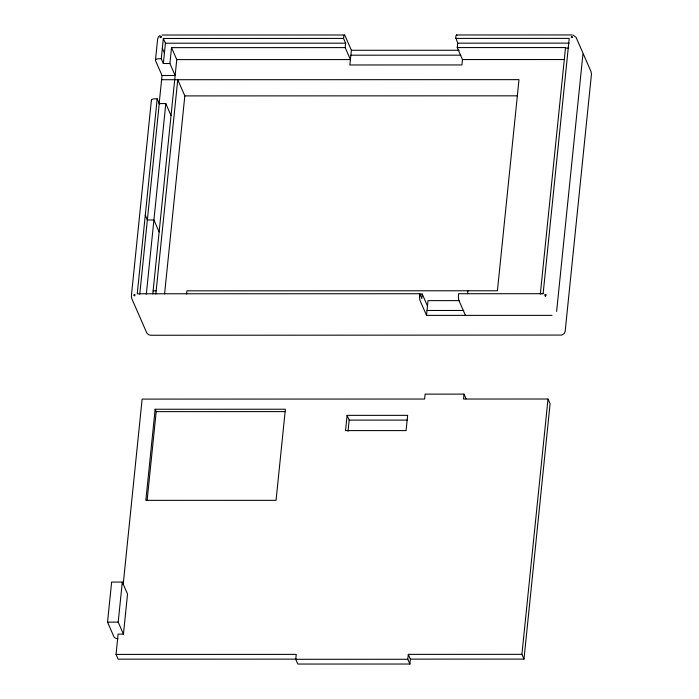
<?xml version="1.0" encoding="UTF-8"?>
<svg xmlns="http://www.w3.org/2000/svg" width="699" height="699" viewBox="0 0 699 699"><rect width="100%" height="100%" fill="white"/><g stroke="black" fill="none" stroke-linecap="round" stroke-linejoin="round"><path stroke-width="1.05" d="M551.957 315.363L426.539 315.38L428.033 300.631L459.374 300.622M159.127 103.968L162.037 75.518L155.545 60.664A4.36 1.861 5.8 0 1 158.979 58.76L161.268 58.76L163.348 63.522L169.901 63.513L175.134 75.483L162.037 75.518M151.386 100.228L131.351 296.175L131.796 298.63L146.755 332.873L148.468 334.681L150.713 335.258L561.874 335.066L564.276 333.475L565.168 331.317L591.468 74.033L591.031 71.578L576.072 37.335L573.058 35.064M155.475 60.175L157.651 38.891L158.551 36.732L160.027 35.483M151.456 100.717A4.36 1.861 5.8 0 1 154.89 98.812L157.179 98.812L137.249 293.781L419.723 293.729L421.803 298.482L422.257 294.061L420.073 294.069M161.268 58.76L163.348 38.462L343.558 38.428L345.638 43.181L345.184 47.602L350.417 59.572L349.858 64.972L461.925 64.946L462.476 59.546L457.251 47.576L457.696 43.163L455.722 37.423A4.36 0.926 90 0 1 456.954 35.396M139.765 294.235L159.258 103.574L157.179 98.812M163.348 63.522L165.427 43.216L163.348 38.462M117.974 638.807A4.36 1.861 5.8 0 1 114.016 636.972L107.532 622.127L111.622 582.075L122.299 582.075L127.533 594.063L123.443 634.115L118.105 634.115L116.034 654.421L118.114 659.174L296.149 659.14M146.327 294.122L165.812 103.574L159.258 103.574M169.901 63.513L171.526 47.637L345.184 47.602M123.443 634.115L118.201 622.127L122.299 582.075M123.199 584.312L142.133 399.094L424.616 399.042L425.114 394.131L464.014 394.122L466.093 398.884M152.81 293.886L176.76 59.598L171.526 47.637M155.842 294.026L177.747 79.703L184.824 95.903L164.588 293.86M155.152 409.256L145.838 500.362L276.061 500.335L285.375 409.23L155.152 409.256L156.192 411.632L147.105 500.571M186.607 294.017L186.93 290.836L497.417 290.775L518.999 79.642L161.591 79.712M343.558 38.428L343.663 37.44A4.36 0.926 90 0 1 344.895 35.422L351.387 50.284L350.417 59.572L176.76 59.598M410.383 659.122L523.988 659.096L521.908 654.343L408.303 654.36L410.383 659.122L409.885 664.033L297.818 664.05L295.738 659.297L296.245 654.386L116.034 654.421M347.088 415.363L345.533 430.601L406.075 430.593L407.639 415.355L347.088 415.363L349.168 420.116L348.023 431.292M419.723 293.729L419.627 294.707A4.36 0.926 90 0 0 420.055 300.544L426.539 315.38M409.885 664.033L407.805 659.271L408.303 654.36M467.64 293.729L467.946 290.775M464.014 394.122L463.516 399.033L548.016 399.015L550.087 403.777L523.988 659.096M540.327 294.043L565.517 47.558L457.251 47.576M545.403 296.498L545.604 294.532M556.622 311.431L582.931 54.146M521.908 654.343L548.016 399.015M161.923 35.029L344.424 34.994M456.491 34.976L572.105 34.95M455.626 38.401L569.231 38.384L543.123 293.702L458.623 293.72L458.527 294.707A4.36 0.926 90 0 0 458.955 300.535L465.438 315.38M165.427 43.216L345.638 43.181M457.696 43.163L569.143 43.137M565.474 48.048L568.671 48.048M351.387 50.284L459.094 50.267M350.889 55.195L460.772 55.177M462.476 59.546L564.25 59.529M184.824 95.903L517.356 95.833M153.116 290.836L156.165 290.836M540.371 293.554L543.577 293.554M427.045 310.478L463.778 310.47M156.192 411.632L285.332 411.606M349.168 420.116L407.552 420.108M107.532 622.127L118.201 622.127M295.738 659.297L407.805 659.271M422.257 294.061L427.482 306.031M162.343 48.283L164.422 53.037M165.812 103.574L171.037 115.536M159.136 231.946L153.911 219.975L147.358 219.975L145.278 215.222M134.855 294.768L134.785 295.843A1.127 0.996 -23.6 0 1 133.78 294.829L134.855 294.768M545.045 294.69L544.967 295.764A1.127 0.996 -23.6 0 0 546.181 294.751L545.045 294.69M161.294 36.531L161.154 37.475L160.08 37.545A1.127 0.996 -23.6 0 1 161.294 36.531M571.476 36.453L571.345 37.396L572.481 37.466A1.127 0.996 -23.6 0 0 571.476 36.453"/></g></svg>
